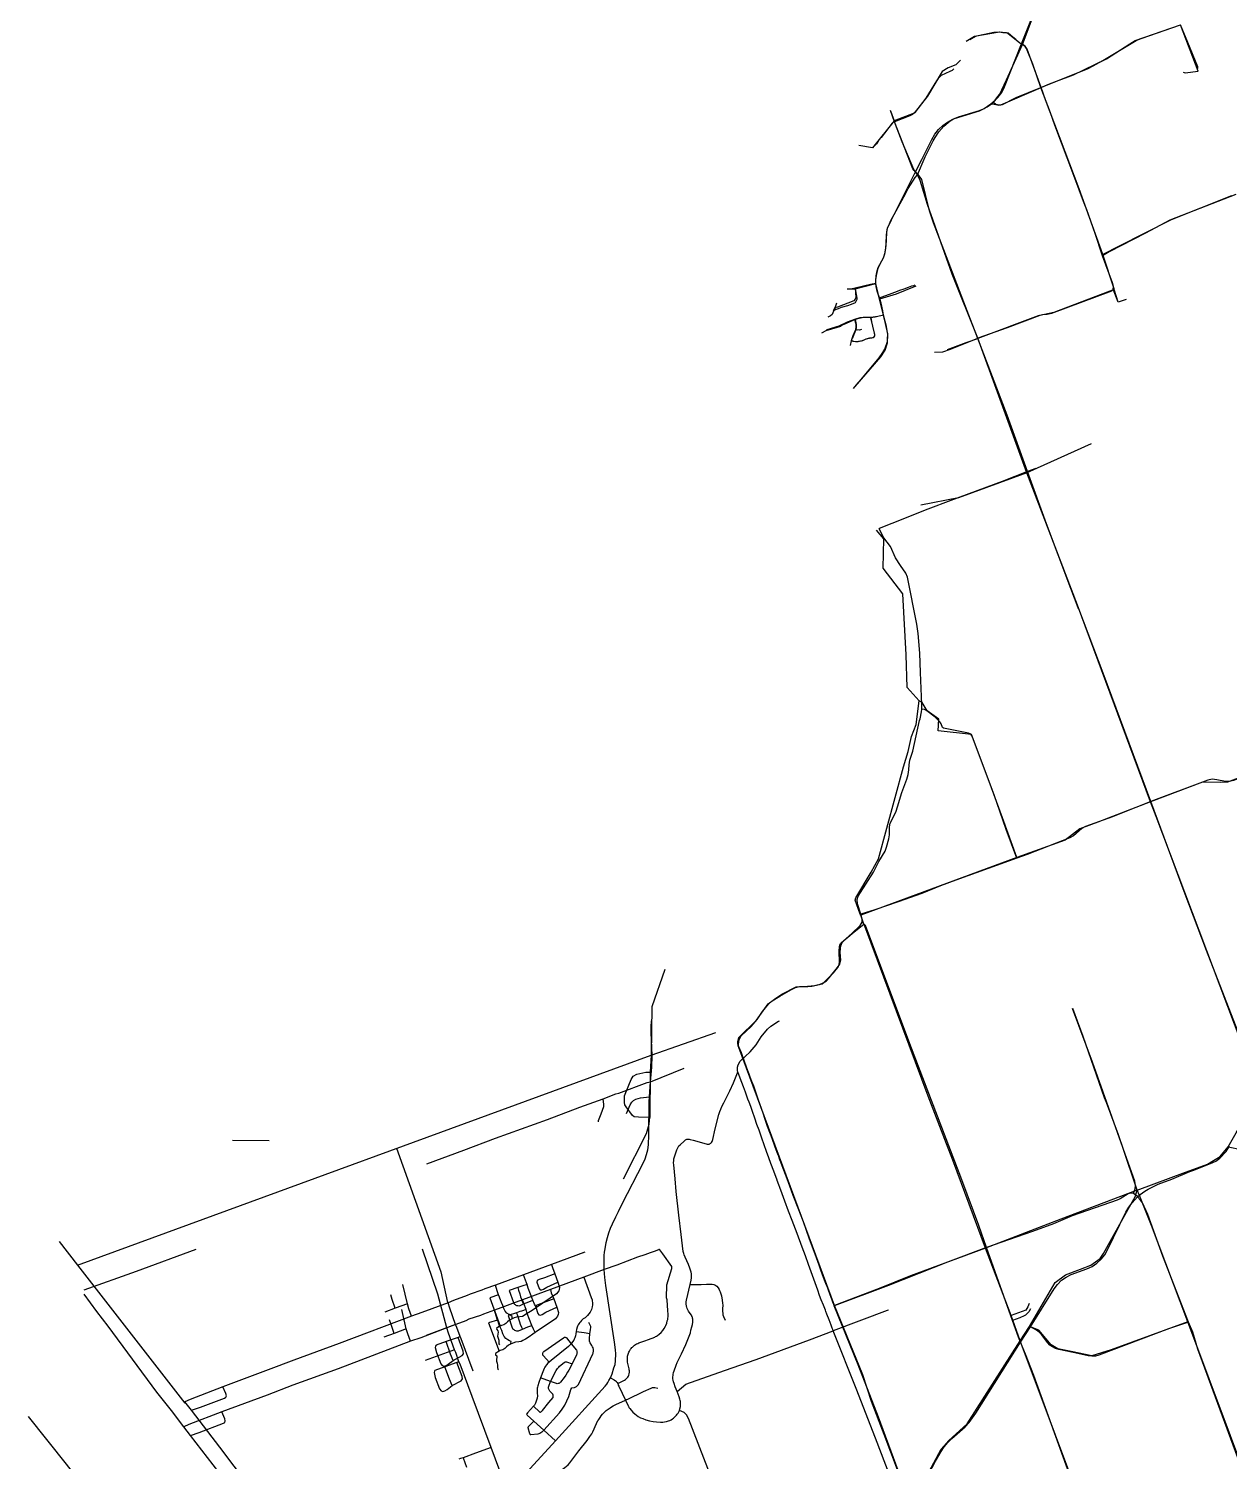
# Model space of a CAD drawing. Extents: x 705356 to 744726, y 4888607 to 4948520.
# Drawn here: x 710234 to 720745, y 4913692 to 4926237 of the extents above; entities that cross this region are included whole.
import ezdxf

# ---------------------------------------------------------------- set-up
doc = ezdxf.new("R2010")
doc.units = 0
for name, color, linetype in [('Archive County', 7, 'Continuous'), ('Arterials', 7, 'Continuous'), ('Collectors', 7, 'Continuous'), ('County', 7, 'Continuous'), ('County Data', 7, 'Continuous'), ('data to be retired', 7, 'Continuous'), ('Locals', 7, 'Continuous'), ('Private', 7, 'Continuous'), ('Private Road', 7, 'Continuous'), ('railway', 7, 'Continuous'), ('Township', 7, 'Continuous')]:
    doc.layers.add(name, color=color, linetype=linetype)

msp = doc.modelspace()

# ---------------------------------------------------------------- linework, layer by layer
at = {"layer": 'Archive County'}
for p, q in [((718934, 4926098), (719127, 4926614)), ((717778, 4925518), (717811, 4925431)), ((717650, 4924002), (717468, 4923957)), ((717468, 4923957), (717399, 4923956)), ((717696, 4923833), (717685, 4923871)), ((719535, 4922601), (718971, 4922347)), ((718886, 4918979), (717518, 4918476)), ((717544, 4918397), (717518, 4918476)), ((717289, 4915058), (716450, 4917315)), ((718834, 4914970), (718611, 4915560)), ((718914, 4914747), (718834, 4914970)), ((718914, 4914747), (718996, 4914873)), ((721045, 4913145), (720383, 4914915))]:
    msp.add_line(p, q, dxfattribs=at)
for points in [[(719098, 4925722), (719157, 4925747), (719232, 4925778), (719381, 4925834), (719671, 4925974), (719874, 4926104), (719920, 4926133), (720317, 4926271)], [(720340, 4925855), (720358, 4925849), (720471, 4925864), (720317, 4926271)], [(718934, 4926098), (718912, 4926110), (718875, 4926141), (718850, 4926161), (718809, 4926197), (718732, 4926205), (718515, 4926167), (718442, 4926124)], [(718657, 4925579), (718695, 4925610), (718709, 4925630), (718732, 4925659), (718753, 4925700), (718795, 4925789), (718934, 4926098)], [(719098, 4925722), (718975, 4926058), (718957, 4926083), (718934, 4926098)], [(718391, 4925960), (718350, 4925921), (718284, 4925893), (718230, 4925863), (718103, 4925647), (717985, 4925498), (717811, 4925431)], [(718657, 4925579), (718744, 4925570), (719098, 4925722)], [(719637, 4924258), (719429, 4924835), (719137, 4925613), (719098, 4925722)], [(718015, 4924958), (718082, 4925114), (718151, 4925254), (718169, 4925285), (718201, 4925333), (718245, 4925383), (718301, 4925431), (718329, 4925448), (718378, 4925463), (718557, 4925518), (718600, 4925539), (718657, 4925579)], [(717811, 4925431), (717621, 4925194), (717502, 4925213)], [(718015, 4924958), (717982, 4925004), (717881, 4925247), (717822, 4925397), (717811, 4925431)], [(717650, 4924002), (717651, 4924030), (717652, 4924074), (717661, 4924117), (717672, 4924147), (717717, 4924230), (717730, 4924265), (717741, 4924334), (717746, 4924448), (717749, 4924476), (717753, 4924489), (717770, 4924529), (717779, 4924550), (717894, 4924764), (717933, 4924837), (717994, 4924935), (718015, 4924958)], [(718543, 4923526), (718319, 4924086), (718103, 4924698), (718039, 4924907), (718015, 4924958)], [(720763, 4924772), (720237, 4924564), (719776, 4924330), (719637, 4924258)], [(719736, 4923953), (719736, 4923953), (719738, 4923958), (719637, 4924258)], [(717685, 4923871), (717662, 4923937), (717654, 4923979), (717650, 4924002)], [(717469, 4923958), (717485, 4923878), (717485, 4923864), (717470, 4923836), (717434, 4923823), (717402, 4923811), (717347, 4923795), (717322, 4923783), (717281, 4923768), (717299, 4923810), (717310, 4923835)], [(717685, 4923871), (717831, 4923916), (718004, 4923984)], [(719736, 4923953), (719210, 4923752), (719085, 4923726), (718800, 4923617), (718543, 4923527)], [(719843, 4923864), (719773, 4923841), (719736, 4923953)], [(717717, 4923729), (717714, 4923748), (717711, 4923766), (717696, 4923833)], [(717469, 4923689), (717371, 4923647), (717355, 4923640), (717340, 4923629), (717311, 4923619), (717262, 4923606), (717213, 4923592), (717175, 4923571)], [(717605, 4923704), (717638, 4923559), (717639, 4923550), (717639, 4923546), (717634, 4923539), (717626, 4923531), (717615, 4923528), (717594, 4923526), (717563, 4923517), (717534, 4923503), (717499, 4923497), (717484, 4923495), (717471, 4923495), (717459, 4923498), (717450, 4923500), (717435, 4923502)], [(717454, 4923085), (717496, 4923136), (717503, 4923145), (717680, 4923354), (717713, 4923400), (717729, 4923431), (717752, 4923497), (717753, 4923515), (717755, 4923564), (717736, 4923656), (717717, 4923729)], [(717605, 4923704), (717559, 4923707), (717530, 4923706), (717512, 4923702), (717469, 4923689)], [(717469, 4923689), (717478, 4923647), (717478, 4923631), (717477, 4923616), (717474, 4923599)], [(717717, 4923729), (717645, 4923710), (717605, 4923704)], [(717474, 4923599), (717459, 4923558), (717454, 4923547), (717449, 4923536), (717443, 4923526), (717438, 4923512), (717437, 4923507), (717435, 4923502)], [(717524, 4923603), (717506, 4923596), (717474, 4923599)], [(718165, 4923405), (718238, 4923406), (718304, 4923432), (718543, 4923527)], [(718971, 4922347), (718740, 4922991), (718543, 4923527)], [(718971, 4922347), (718374, 4922128), (718045, 4922064)], [(720056, 4919466), (719417, 4921190), (718971, 4922347)], [(718029, 4920350), (717924, 4920468), (717917, 4920754), (717887, 4921289), (717714, 4921514), (717720, 4921770), (717655, 4921847)], [(717518, 4918476), (717513, 4918484), (717470, 4918606), (717474, 4918625), (717610, 4918852), (717675, 4918968), (717893, 4919774), (717934, 4919909), (717963, 4920039), (718002, 4920143), (718029, 4920350)], [(718488, 4920056), (718195, 4920088), (718201, 4920190), (718099, 4920263), (718057, 4920338), (718029, 4920350)], [(718886, 4918979), (718772, 4919295), (718651, 4919622), (718488, 4920056)], [(721278, 4919844), (720728, 4919640), (720667, 4919635), (720510, 4919638), (720056, 4919466)], [(720056, 4919466), (719593, 4919288), (719437, 4919230), (719308, 4919131), (718886, 4918979)], [(721053, 4916847), (720983, 4917008), (720104, 4919339), (720056, 4919466)], [(716450, 4917315), (716444, 4917331), (716442, 4917354), (716443, 4917369), (716451, 4917402), (716605, 4917554), (716709, 4917698), (716762, 4917739), (716826, 4917784), (716953, 4917848), (717024, 4917851), (717112, 4917860), (717112, 4917860), (717112, 4917860), (717138, 4917865), (717167, 4917870), (717181, 4917873), (717197, 4917887), (717280, 4917971), (717318, 4918017), (717321, 4918020), (717329, 4918044), (717331, 4918065), (717328, 4918156), (717331, 4918199), (717335, 4918211), (717342, 4918227), (717351, 4918236), (717444, 4918313), (717544, 4918397)], [(718611, 4915560), (718324, 4916329), (718270, 4916472), (718108, 4916891), (717554, 4918379), (717544, 4918397)], [(715803, 4918000), (715690, 4917672), (715684, 4917250)], [(719937, 4916068), (719812, 4916440), (719546, 4917186), (719372, 4917656)], [(715684, 4917250), (716251, 4917448)], [(710661, 4915409), (715684, 4917249)], [(715684, 4917250), (715676, 4917100)], [(715672, 4916704), (715573, 4916705), (715535, 4916708), (715521, 4916721), (715466, 4916796), (715454, 4916814), (715451, 4916835), (715449, 4916874), (715451, 4916893), (715461, 4916923), (715509, 4917037), (715526, 4917064), (715557, 4917082), (715637, 4917101), (715676, 4917100)], [(715676, 4917100), (715672, 4916704)], [(720734, 4916446), (720806, 4916570), (720903, 4916739), (720972, 4916798), (721053, 4916847)], [(715441, 4916166), (715643, 4916562), (715666, 4916645), (715672, 4916704)], [(720734, 4916446), (720848, 4916423), (721167, 4916543)], [(713455, 4916433), (713841, 4915351), (713902, 4915082)], [(719937, 4916068), (720362, 4916223), (720554, 4916295), (720606, 4916325), (720664, 4916361), (720734, 4916446)], [(719937, 4916068), (719271, 4915814), (718611, 4915560)], [(718996, 4914873), (719219, 4915259), (719312, 4915325), (719441, 4915376), (719533, 4915409), (719615, 4915468), (719642, 4915512), (719858, 4915901), (719920, 4916007), (719937, 4916068)], [(720383, 4914915), (720065, 4915757), (719958, 4916019), (719937, 4916068)], [(710500, 4915617), (710661, 4915409)], [(715104, 4915525), (714811, 4915416)], [(718611, 4915560), (717954, 4915316), (717679, 4915207), (717289, 4915058)], [(710661, 4915409), (711600, 4914201)], [(714811, 4915416), (714567, 4915325)], [(714841, 4915334), (714749, 4915299), (714702, 4915284), (714687, 4915276), (714683, 4915262), (714702, 4915206), (714711, 4915194), (714725, 4915193), (714740, 4915199), (714771, 4915218), (714867, 4915261)], [(714811, 4915416), (714819, 4915389), (714841, 4915334)], [(714841, 4915334), (714867, 4915261)], [(713549, 4915072), (713510, 4915241)], [(714321, 4915236), (714227, 4915202), (714200, 4915190), (714098, 4915156), (714072, 4915143), (713952, 4915100), (713906, 4915081)], [(714567, 4915325), (714321, 4915236)], [(714348, 4915149), (714336, 4915186), (714321, 4915236)], [(714516, 4915213), (714441, 4915188), (714477, 4915082), (714481, 4915075), (714487, 4915069), (714493, 4915065), (714498, 4915061), (714506, 4915058), (714516, 4915056), (714532, 4915055), (714567, 4915070)], [(714598, 4915241), (714559, 4915228), (714543, 4915223), (714516, 4915213)], [(714516, 4915213), (714522, 4915190), (714533, 4915159), (714540, 4915133), (714548, 4915113), (714558, 4915087), (714567, 4915070)], [(714598, 4915241), (714593, 4915256), (714567, 4915325)], [(714649, 4915102), (714608, 4915208), (714598, 4915241)], [(714867, 4915261), (714881, 4915214), (714879, 4915197), (714874, 4915184), (714855, 4915159), (714679, 4915040)], [(713443, 4915033), (713416, 4915109), (713404, 4915150)], [(713906, 4915081), (713676, 4914994), (713586, 4914963)], [(713972, 4914889), (713920, 4915034), (713906, 4915081)], [(714348, 4915149), (714270, 4915125), (714362, 4914876)], [(714462, 4914938), (714466, 4914943), (714467, 4914961), (714454, 4914968), (714439, 4914977), (714420, 4914989), (714406, 4915006), (714395, 4915030), (714385, 4915058), (714374, 4915082), (714364, 4915107), (714350, 4915145), (714348, 4915149)], [(714567, 4915070), (714613, 4915090), (714649, 4915102)], [(714679, 4915040), (714663, 4915069), (714649, 4915102)], [(713586, 4914963), (712953, 4914723), (712556, 4914579), (712332, 4914493), (711934, 4914345)], [(713443, 4915033), (713353, 4914999)], [(713549, 4915072), (713443, 4915033)], [(713586, 4914963), (713562, 4915029), (713549, 4915072)], [(714679, 4915040), (714658, 4915025), (714626, 4915003), (714593, 4914983), (714571, 4914969), (714556, 4914961), (714534, 4914958), (714506, 4914955), (714483, 4914948), (714462, 4914938)], [(717967, 4913326), (717906, 4913441), (717724, 4913928), (717612, 4914216), (717537, 4914451), (717289, 4915058)], [(718992, 4915074), (718980, 4915044), (718964, 4915017), (718834, 4914970)], [(713972, 4914889), (713715, 4914795)], [(714011, 4914784), (713983, 4914865), (713972, 4914889)], [(714362, 4914876), (714348, 4914869), (714330, 4914856), (714332, 4914846), (714342, 4914836), (714343, 4914822), (714340, 4914806), (714339, 4914789), (714345, 4914772), (714349, 4914754), (714349, 4914737), (714349, 4914733), (714350, 4914720), (714356, 4914713)], [(714462, 4914938), (714444, 4914928), (714426, 4914914), (714412, 4914899), (714394, 4914888), (714372, 4914882), (714362, 4914876)], [(720383, 4914915), (719710, 4914669), (719541, 4914615), (719374, 4914652), (719243, 4914677), (719184, 4914712), (719076, 4914840), (718996, 4914873)], [(713888, 4914741), (713800, 4914708), (713796, 4914702), (713794, 4914689), (713804, 4914645), (713841, 4914547), (713854, 4914530), (713870, 4914525), (713888, 4914530), (713907, 4914542), (713951, 4914576)], [(713993, 4914778), (713888, 4914741)], [(713951, 4914576), (713928, 4914631), (713888, 4914741)], [(713951, 4914576), (714029, 4914618), (714041, 4914634), (714039, 4914656), (713993, 4914778)], [(714011, 4914784), (713993, 4914778)], [(714126, 4914481), (714021, 4914764), (714011, 4914784)], [(717967, 4913326), (718223, 4913798), (718289, 4913876), (718450, 4914020), (718914, 4914747)], [(719692, 4912636), (719532, 4913096), (718914, 4914747)], [(711934, 4914345), (711647, 4914235), (711601, 4914214)], [(711660, 4914139), (711738, 4914166), (711949, 4914246), (711961, 4914253), (711965, 4914267), (711960, 4914285), (711934, 4914345)], [(711660, 4914139), (711601, 4914214)], [(711386, 4912615), (711380, 4912623), (711381, 4912628), (711364, 4912651), (711359, 4912651), (711291, 4912742), (710565, 4913668), (710234, 4914084)], [(712294, 4913305), (711908, 4913817), (711660, 4914139)]]:
    msp.add_lwpolyline(points, dxfattribs=at)
at = {"layer": 'Arterials'}
for p, q in [((715271, 4915372), (715094, 4915305)), ((714283, 4913812), (714116, 4914261))]:
    msp.add_line(p, q, dxfattribs=at)
for points in [[(715271, 4915372), (715271, 4915432), (715271, 4915460), (715273, 4915496), (715276, 4915524), (715280, 4915554), (715290, 4915607), (715301, 4915651), (715313, 4915693), (715327, 4915733), (715344, 4915772), (715373, 4915833), (715397, 4915880), (715431, 4915946)], [(715327, 4914422), (715341, 4914458), (715358, 4914510), (715368, 4914541), (715372, 4914573), (715375, 4914633), (715372, 4914668), (715362, 4914735), (715288, 4915233), (715279, 4915301), (715271, 4915372)], [(715911, 4914304), (715988, 4914367), (716326, 4914489), (716604, 4914585), (717071, 4914755), (717277, 4914834)], [(714845, 4913871), (715280, 4914349), (715294, 4914367), (715305, 4914383), (715314, 4914399), (715327, 4914422)], [(715327, 4914422), (715359, 4914406), (715371, 4914398), (715376, 4914394), (715380, 4914389), (715385, 4914383), (715391, 4914375)], [(715391, 4914375), (715396, 4914359), (715400, 4914351), (715458, 4914227)], [(715205, 4914024), (715205, 4914025), (715216, 4914046), (715224, 4914060), (715236, 4914077), (715246, 4914091), (715258, 4914105), (715271, 4914119), (715290, 4914136), (715307, 4914149), (715324, 4914162), (715336, 4914169), (715350, 4914177), (715375, 4914189), (715458, 4914227)], [(715458, 4914227), (715464, 4914212), (715484, 4914174), (715489, 4914164), (715496, 4914156), (715508, 4914139), (715523, 4914123), (715540, 4914107), (715555, 4914096), (715570, 4914086), (715591, 4914074), (715610, 4914066), (715638, 4914056), (715669, 4914047), (715701, 4914041), (715729, 4914037), (715765, 4914035), (715785, 4914036), (715801, 4914038), (715819, 4914041), (715836, 4914046), (715848, 4914051), (715860, 4914057), (715870, 4914064), (715880, 4914071), (715889, 4914079), (715898, 4914088), (715905, 4914096), (715912, 4914104), (715919, 4914115), (715931, 4914137)], [(715931, 4914137), (715935, 4914153), (715939, 4914173), (715941, 4914185), (715941, 4914194), (715939, 4914216), (715938, 4914225), (715935, 4914237), (715929, 4914257), (715911, 4914304)], [(716352, 4913180), (716279, 4913373), (716011, 4914067), (715992, 4914100), (715971, 4914119), (715931, 4914137)], [(714431, 4913416), (714490, 4913487), (714625, 4913630), (714845, 4913871)], [(714396, 4913507), (714283, 4913812)]]:
    msp.add_lwpolyline(points, dxfattribs=at)
at = {"layer": 'Collectors'}
for points in [[(715094, 4915305), (715159, 4915127), (715166, 4915105), (715168, 4915095), (715169, 4915083), (715169, 4915063), (715167, 4915045), (715165, 4915033), (715161, 4915023), (715149, 4914997), (715139, 4914984), (715125, 4914968), (715118, 4914961), (715105, 4914950), (715089, 4914939), (715079, 4914930), (715073, 4914924), (715065, 4914915), (715058, 4914907), (715050, 4914895), (715044, 4914886), (715039, 4914876), (715035, 4914866), (715031, 4914847), (715028, 4914830)], [(715028, 4914830), (715024, 4914810), (715020, 4914790), (715015, 4914774), (715010, 4914762), (715006, 4914754), (714996, 4914738), (714984, 4914722)], [(714984, 4914722), (714972, 4914709), (714961, 4914699), (714809, 4914575), (714792, 4914562)], [(714792, 4914562), (714780, 4914551), (714766, 4914536), (714759, 4914526), (714753, 4914517), (714746, 4914504), (714740, 4914491), (714716, 4914423)], [(714716, 4914423), (714701, 4914383), (714691, 4914354), (714688, 4914342), (714686, 4914334), (714686, 4914325), (714686, 4914309), (714687, 4914289), (714688, 4914265), (714685, 4914246), (714684, 4914237), (714681, 4914228), (714670, 4914203), (714661, 4914185), (714653, 4914174)], [(714653, 4914174), (714602, 4914118), (714594, 4914109), (714592, 4914106), (714592, 4914105)], [(714592, 4914105), (714593, 4914104), (714594, 4914101), (714599, 4914096), (714655, 4914045)], [(714655, 4914045), (714743, 4913964)], [(714743, 4913964), (714845, 4913871)], [(714038, 4913724), (714015, 4913716), (713999, 4913710)], [(714283, 4913812), (714147, 4913763), (714038, 4913724)]]:
    msp.add_lwpolyline(points, dxfattribs=at)
at = {"layer": 'County'}
for points in [[(715679, 4917015), (715690, 4917143), (715692, 4917246), (715683, 4917448), (715683, 4917494), (715686, 4917550)], [(716442, 4917102), (716439, 4917109), (716438, 4917121), (716440, 4917145), (716445, 4917165), (716462, 4917197), (716549, 4917279), (716602, 4917340), (716647, 4917410), (716702, 4917475), (716732, 4917503), (716799, 4917545), (716808, 4917550)], [(715668, 4916885), (715679, 4917015)], [(715431, 4915946), (715613, 4916302), (715630, 4916341), (715643, 4916380), (715653, 4916420), (715660, 4916463), (715663, 4916551), (715665, 4916844), (715668, 4916885)], [(713896, 4914861), (713817, 4915156), (713681, 4915550)], [(713962, 4914669), (713910, 4914814), (713896, 4914861)], [(714001, 4914564), (713973, 4914645), (713962, 4914669)], [(714116, 4914261), (714011, 4914544), (714001, 4914564)]]:
    msp.add_lwpolyline(points, dxfattribs=at)
at = {"layer": 'County Data'}
for points in [[(718925, 4926103), (719097, 4926538), (719141, 4926644), (719166, 4926696), (719197, 4926745), (719335, 4926911)], [(719096, 4925721), (719508, 4925889), (719552, 4925910), (719637, 4925957), (719928, 4926132), (719972, 4926152), (720317, 4926269)], [(720470, 4925889), (720468, 4925902), (720382, 4926117), (720317, 4926269)], [(718925, 4926103), (718910, 4926111), (718807, 4926196), (718795, 4926200), (718763, 4926200), (718729, 4926205), (718683, 4926202), (718545, 4926175), (718522, 4926168), (718474, 4926140)], [(718681, 4925593), (718719, 4925635), (718752, 4925678), (718778, 4925727), (718925, 4926103)], [(719096, 4925721), (719024, 4925926), (718970, 4926064), (718958, 4926080), (718925, 4926103)], [(718333, 4925884), (718318, 4925872), (718299, 4925861), (718222, 4925826), (718196, 4925801), (718181, 4925780), (718088, 4925627), (717992, 4925503), (717971, 4925485), (717947, 4925473), (717815, 4925422)], [(718681, 4925593), (718705, 4925574), (718727, 4925568), (718759, 4925574), (718880, 4925634), (719096, 4925721)], [(719636, 4924249), (719571, 4924442), (719497, 4924650), (719467, 4924724), (719384, 4924952), (719217, 4925392), (719180, 4925501), (719096, 4925721)], [(717815, 4925422), (717778, 4925519)], [(717998, 4924983), (718053, 4925092), (718141, 4925267), (718168, 4925313), (718200, 4925353), (718237, 4925388), (718277, 4925419), (718324, 4925444), (718375, 4925464), (718558, 4925519), (718594, 4925534), (718625, 4925551), (718669, 4925581), (718681, 4925593)], [(717815, 4925422), (717792, 4925410), (717698, 4925284), (717675, 4925257), (717657, 4925229), (717641, 4925213)], [(717998, 4924983), (717987, 4924994), (717975, 4925011), (717815, 4925422)], [(717651, 4924005), (717651, 4924037), (717656, 4924077), (717671, 4924139), (717721, 4924239), (717732, 4924276), (717738, 4924312), (717741, 4924363), (717743, 4924423), (717747, 4924460), (717756, 4924496), (717787, 4924563), (717998, 4924983)], [(718544, 4923524), (718434, 4923805), (718154, 4924536), (718121, 4924641), (718052, 4924916), (718020, 4924961), (717998, 4924983)], [(720803, 4924786), (720224, 4924559), (720012, 4924445), (719692, 4924282), (719636, 4924249)], [(719729, 4923956), (719731, 4923979), (719722, 4924010), (719636, 4924249)], [(717651, 4924005), (717604, 4923996), (717469, 4923964)], [(717680, 4923881), (717651, 4924005)], [(717680, 4923881), (717698, 4923886), (717770, 4923911), (717818, 4923929), (717840, 4923937), (717861, 4923946), (717897, 4923958), (717935, 4923973), (717966, 4923984), (717983, 4923989), (717995, 4923995)], [(717469, 4923964), (717474, 4923884), (717469, 4923867), (717457, 4923854), (717316, 4923799), (717297, 4923796), (717289, 4923784), (717267, 4923733), (717254, 4923721), (717229, 4923710)], [(717469, 4923964), (717442, 4923958), (717410, 4923956)], [(717683, 4923869), (717680, 4923881)], [(717692, 4923832), (717683, 4923869)], [(719729, 4923956), (719729, 4923954), (719712, 4923938), (719189, 4923743), (719149, 4923734), (719109, 4923730), (719071, 4923721), (718544, 4923524)], [(719843, 4923864), (719773, 4923841), (719729, 4923956)], [(717717, 4923727), (717692, 4923832)], [(717463, 4923690), (717399, 4923666), (717327, 4923633), (717221, 4923599), (717215, 4923594)], [(717606, 4923709), (717615, 4923655), (717637, 4923573), (717640, 4923550), (717629, 4923533), (717610, 4923526), (717566, 4923517), (717522, 4923501), (717496, 4923495), (717471, 4923494), (717451, 4923497), (717435, 4923503)], [(717606, 4923709), (717538, 4923709), (717509, 4923706), (717463, 4923690)], [(717463, 4923690), (717475, 4923651), (717476, 4923628), (717473, 4923599)], [(717470, 4923103), (717694, 4923363), (717733, 4923421), (717752, 4923485), (717756, 4923558), (717743, 4923629), (717717, 4923727)], [(717717, 4923727), (717667, 4923716), (717606, 4923709)], [(717435, 4923503), (717426, 4923463)], [(717473, 4923599), (717448, 4923546), (717435, 4923503)], [(717490, 4923597), (717473, 4923599)], [(718279, 4923428), (718440, 4923488), (718544, 4923524)], [(718979, 4922358), (718800, 4922853), (718544, 4923524)], [(718979, 4922358), (718757, 4922272), (718306, 4922104), (718105, 4922029), (717791, 4921905)], [(719052, 4922387), (718979, 4922358), (718979, 4922358)], [(720058, 4919469), (719640, 4920593), (719427, 4921156), (719423, 4921165), (719356, 4921336), (719144, 4921901), (718979, 4922358)], [(717791, 4921905), (717680, 4921861)], [(718052, 4920278), (718054, 4920318), (718040, 4920598), (718036, 4920768), (718021, 4920940), (718008, 4921022), (717929, 4921434), (717912, 4921469), (717866, 4921536), (717823, 4921604), (717779, 4921704), (717721, 4921779), (717706, 4921805), (717680, 4921861)], [(717519, 4918484), (717489, 4918574), (717486, 4918613), (717497, 4918641), (717631, 4918852), (717676, 4918944), (717731, 4919036), (717744, 4919070), (717765, 4919142), (717771, 4919178), (717769, 4919247), (717775, 4919280), (717810, 4919347), (717827, 4919385), (717841, 4919424), (717878, 4919548), (717921, 4919665), (717933, 4919705), (717939, 4919747), (717941, 4919790), (717948, 4919832), (717975, 4919910), (718034, 4920178), (718038, 4920195), (718050, 4920254), (718052, 4920278)], [(718485, 4920055), (718483, 4920058), (718462, 4920067), (718244, 4920111), (718235, 4920118), (718223, 4920149), (718211, 4920168), (718169, 4920208), (718096, 4920265), (718076, 4920275), (718052, 4920278)], [(718886, 4918975), (718791, 4919226), (718685, 4919529), (718494, 4920043), (718485, 4920055)], [(721282, 4919843), (721172, 4919797), (720781, 4919653), (720746, 4919645), (720710, 4919645), (720635, 4919660), (720595, 4919664), (720557, 4919657), (720058, 4919469)], [(720058, 4919469), (719721, 4919336), (719486, 4919250), (719455, 4919233), (719380, 4919168), (719349, 4919151), (718976, 4919007), (718886, 4918975)], [(721054, 4916844), (720948, 4917117), (720861, 4917355), (720546, 4918164), (720350, 4918682), (720058, 4919469)], [(718886, 4918975), (718350, 4918782), (718215, 4918731), (718053, 4918665), (717847, 4918590), (717643, 4918521), (717519, 4918484)], [(717530, 4918412), (717531, 4918440), (717519, 4918484)], [(716452, 4917322), (716449, 4917329), (716448, 4917341), (716450, 4917365), (716455, 4917385), (716472, 4917417), (716559, 4917499), (716612, 4917560), (716657, 4917630), (716712, 4917695), (716742, 4917723), (716809, 4917765), (716913, 4917824), (716948, 4917841), (716983, 4917849), (717055, 4917850), (717090, 4917854), (717157, 4917868), (717189, 4917881), (717217, 4917901), (717242, 4917926), (717316, 4918015), (717335, 4918046), (717343, 4918080), (717339, 4918151), (717340, 4918182), (717345, 4918206), (717359, 4918240), (717367, 4918251), (717439, 4918313), (717514, 4918385), (717530, 4918412)], [(718618, 4915564), (718551, 4915756), (718402, 4916157), (717963, 4917309), (717559, 4918383), (717530, 4918412)], [(715803, 4918000), (715690, 4917672), (715684, 4917250)], [(719907, 4916036), (719920, 4916077), (719924, 4916106), (719919, 4916146), (719818, 4916424), (719774, 4916552), (719670, 4916834), (719653, 4916874), (719466, 4917413), (719374, 4917658)], [(715684, 4917250), (716251, 4917448)], [(710661, 4915409), (715684, 4917249)], [(715684, 4917250), (715676, 4917100)], [(717287, 4915054), (717283, 4915066), (717278, 4915078), (717269, 4915104), (717252, 4915151), (717232, 4915201), (717224, 4915223), (717219, 4915235), (717201, 4915280), (717183, 4915326), (717168, 4915365), (717154, 4915411), (717119, 4915507), (717070, 4915637), (717044, 4915712), (717016, 4915788), (716971, 4915908), (716927, 4916021), (716897, 4916102), (716865, 4916189), (716840, 4916255), (716819, 4916311), (716811, 4916333), (716797, 4916371), (716796, 4916373), (716767, 4916453), (716742, 4916520), (716723, 4916571), (716703, 4916625), (716682, 4916685), (716663, 4916742), (716639, 4916813), (716620, 4916863), (716602, 4916917), (716581, 4916976), (716566, 4917018), (716551, 4917056), (716541, 4917082), (716530, 4917111), (716518, 4917144), (716501, 4917192), (716473, 4917268), (716452, 4917322)], [(715672, 4916704), (715573, 4916705), (715535, 4916708), (715521, 4916721), (715466, 4916796), (715454, 4916814), (715451, 4916835), (715449, 4916874), (715451, 4916893), (715461, 4916923), (715509, 4917037), (715526, 4917064), (715557, 4917082), (715637, 4917101), (715676, 4917100)], [(715676, 4917100), (715672, 4916704)], [(715441, 4916166), (715643, 4916562), (715666, 4916645), (715672, 4916704)], [(713455, 4916433), (713841, 4915351), (713902, 4915082)], [(719942, 4916009), (719964, 4916029), (720005, 4916059), (720033, 4916076), (720121, 4916118), (720243, 4916164), (720400, 4916230), (720434, 4916241), (720581, 4916299), (720626, 4916320), (720663, 4916348), (720716, 4916406), (720745, 4916452)], [(719907, 4916036), (719881, 4916041), (719860, 4916035), (719789, 4915991), (719763, 4915979), (719370, 4915843), (719207, 4915772), (719022, 4915705), (718618, 4915564)], [(719003, 4914869), (719211, 4915202), (719242, 4915242), (719277, 4915278), (719316, 4915306), (719359, 4915328), (719497, 4915377), (719543, 4915398), (719585, 4915427), (719622, 4915461), (719654, 4915500), (719678, 4915544), (719838, 4915873), (719864, 4915917), (719893, 4915957), (719942, 4916009)], [(719942, 4916009), (719938, 4916014), (719907, 4916036)], [(720387, 4914911), (720163, 4915490), (720032, 4915855), (719985, 4915957), (719968, 4915980), (719942, 4916009)], [(710500, 4915617), (710661, 4915409)], [(715104, 4915525), (714811, 4915416)], [(718618, 4915564), (718278, 4915437), (717760, 4915233), (717287, 4915054)], [(718847, 4914924), (718618, 4915564)], [(710661, 4915409), (711600, 4914201)], [(714811, 4915416), (714567, 4915325)], [(714841, 4915334), (714749, 4915299), (714702, 4915284), (714687, 4915276), (714683, 4915262), (714702, 4915206), (714711, 4915194), (714725, 4915193), (714740, 4915199), (714771, 4915218), (714867, 4915261)], [(714811, 4915416), (714819, 4915389), (714841, 4915334)], [(714841, 4915334), (714867, 4915261)], [(713549, 4915072), (713510, 4915241)], [(714321, 4915236), (714227, 4915202), (714200, 4915190), (714098, 4915156), (714072, 4915143), (713952, 4915100), (713906, 4915081)], [(714567, 4915325), (714321, 4915236)], [(714348, 4915149), (714336, 4915186), (714321, 4915236)], [(714516, 4915213), (714441, 4915188), (714477, 4915082), (714481, 4915075), (714487, 4915069), (714493, 4915065), (714498, 4915061), (714506, 4915058), (714516, 4915056), (714532, 4915055), (714567, 4915070)], [(714598, 4915241), (714559, 4915228), (714543, 4915223), (714516, 4915213)], [(714516, 4915213), (714522, 4915190), (714533, 4915159), (714540, 4915133), (714548, 4915113), (714558, 4915087), (714567, 4915070)], [(714598, 4915241), (714593, 4915256), (714567, 4915325)], [(714649, 4915102), (714608, 4915208), (714598, 4915241)], [(714867, 4915261), (714881, 4915214), (714879, 4915197), (714874, 4915184), (714855, 4915159), (714679, 4915040)], [(713443, 4915033), (713416, 4915109), (713404, 4915150)], [(713906, 4915081), (713676, 4914994), (713586, 4914963)], [(713972, 4914889), (713920, 4915034), (713906, 4915081)], [(714348, 4915149), (714270, 4915125), (714362, 4914876)], [(714462, 4914938), (714466, 4914943), (714467, 4914961), (714454, 4914968), (714439, 4914977), (714420, 4914989), (714406, 4915006), (714395, 4915030), (714385, 4915058), (714374, 4915082), (714364, 4915107), (714350, 4915145), (714348, 4915149)], [(714567, 4915070), (714613, 4915090), (714649, 4915102)], [(714679, 4915040), (714663, 4915069), (714649, 4915102)], [(713586, 4914963), (712953, 4914723), (712556, 4914579), (712332, 4914493), (711934, 4914345)], [(713443, 4915033), (713353, 4914999)], [(713549, 4915072), (713443, 4915033)], [(713586, 4914963), (713562, 4915029), (713549, 4915072)], [(714679, 4915040), (714658, 4915025), (714626, 4915003), (714593, 4914983), (714571, 4914969), (714556, 4914961), (714534, 4914958), (714506, 4914955), (714483, 4914948), (714462, 4914938)], [(717958, 4913311), (717673, 4914078), (717495, 4914536), (717287, 4915054)], [(719005, 4915027), (718989, 4915001), (718975, 4914986), (718962, 4914973), (718950, 4914966), (718910, 4914950), (718847, 4914924)], [(713972, 4914889), (713715, 4914795)], [(714011, 4914784), (713983, 4914865), (713972, 4914889)], [(714362, 4914876), (714348, 4914869), (714330, 4914856), (714332, 4914846), (714342, 4914836), (714343, 4914822), (714340, 4914806), (714339, 4914789), (714345, 4914772), (714349, 4914754), (714349, 4914737), (714349, 4914733), (714350, 4914720), (714356, 4914713)], [(714462, 4914938), (714444, 4914928), (714426, 4914914), (714412, 4914899), (714394, 4914888), (714372, 4914882), (714362, 4914876)], [(718918, 4914735), (718899, 4914779), (718847, 4914924)], [(718918, 4914735), (719003, 4914869)], [(720387, 4914911), (720211, 4914851), (719603, 4914621), (719574, 4914614), (719542, 4914613), (719510, 4914616), (719379, 4914646), (719253, 4914671), (719222, 4914681), (719197, 4914694), (719174, 4914710), (719155, 4914731), (719101, 4914804), (719080, 4914824), (719058, 4914840), (719003, 4914869)], [(721032, 4913147), (720902, 4913506), (720820, 4913723), (720470, 4914674), (720425, 4914824), (720387, 4914911)], [(713888, 4914741), (713800, 4914708), (713796, 4914702), (713794, 4914689), (713804, 4914645), (713841, 4914547), (713854, 4914530), (713870, 4914525), (713888, 4914530), (713907, 4914542), (713951, 4914576)], [(713993, 4914778), (713888, 4914741)], [(713951, 4914576), (713928, 4914631), (713888, 4914741)], [(713951, 4914576), (714029, 4914618), (714041, 4914634), (714039, 4914656), (713993, 4914778)], [(714011, 4914784), (713993, 4914778)], [(714126, 4914481), (714021, 4914764), (714011, 4914784)], [(717958, 4913311), (718002, 4913381), (718052, 4913467), (718172, 4913694), (718221, 4913779), (718249, 4913820), (718281, 4913857), (718316, 4913892), (718431, 4913994), (718466, 4914032), (718498, 4914072), (718527, 4914114), (718918, 4914735)], [(719682, 4912667), (719316, 4913658), (719033, 4914444), (718961, 4914632), (718918, 4914735)], [(711934, 4914345), (711647, 4914235), (711601, 4914214)], [(711660, 4914139), (711738, 4914166), (711949, 4914246), (711961, 4914253), (711965, 4914267), (711960, 4914285), (711934, 4914345)], [(711660, 4914139), (711601, 4914214)], [(711386, 4912615), (711380, 4912623), (711381, 4912628), (711364, 4912651), (711359, 4912651), (711291, 4912742), (710565, 4913668), (710234, 4914084)], [(712294, 4913305), (711908, 4913817), (711660, 4914139)]]:
    msp.add_lwpolyline(points, dxfattribs=at)
at = {"layer": 'data to be retired'}
msp.add_line((715104, 4915525), (715054, 4915506), dxfattribs=at)
at = {"layer": 'Locals'}
for p, q in [((714802, 4914391), (714716, 4914423)), ((714038, 4913724), (714068, 4913640))]:
    msp.add_line(p, q, dxfattribs=at)
for points in [[(716024, 4915240), (716033, 4915278), (716037, 4915298), (716037, 4915307), (716037, 4915314), (716037, 4915321), (716036, 4915334), (716033, 4915349), (716021, 4915384), (716010, 4915416), (715996, 4915449), (715981, 4915479), (715973, 4915499), (715969, 4915511), (715964, 4915530), (715957, 4915578), (715947, 4915678), (715926, 4915849), (715902, 4916055), (715895, 4916165), (715881, 4916288), (715880, 4916306), (715881, 4916326), (715883, 4916341), (715896, 4916385), (715908, 4916419), (715916, 4916438), (715922, 4916448), (715927, 4916454), (715936, 4916463), (715971, 4916496), (715980, 4916504), (715984, 4916507), (715989, 4916509), (715995, 4916512), (716000, 4916513), (716006, 4916513), (716011, 4916513), (716017, 4916512), (716025, 4916510), (716050, 4916503), (716164, 4916471), (716174, 4916468), (716179, 4916468), (716182, 4916468), (716186, 4916468), (716189, 4916469), (716192, 4916470), (716196, 4916471), (716201, 4916474), (716205, 4916477), (716209, 4916480), (716212, 4916485), (716217, 4916494), (716222, 4916509), (716245, 4916603), (716277, 4916728), (716285, 4916755), (716293, 4916777), (716303, 4916799), (716320, 4916832), (716340, 4916871), (716359, 4916908), (716373, 4916936), (716404, 4917007), (716428, 4917066), (716440, 4917095), (716442, 4917102)], [(715911, 4914304), (715894, 4914345), (715884, 4914373), (715879, 4914388), (715876, 4914403), (715874, 4914416), (715874, 4914424), (715874, 4914432), (715875, 4914444), (715876, 4914454), (715879, 4914471), (715884, 4914486), (715903, 4914535), (715912, 4914559), (715925, 4914588), (715949, 4914634), (715987, 4914714), (716000, 4914743), (716017, 4914787), (716027, 4914818), (716032, 4914840), (716040, 4914870), (716044, 4914891), (716047, 4914911), (716048, 4914930), (716048, 4914937), (716046, 4914946), (716044, 4914954), (716041, 4914960), (716039, 4914966), (716036, 4914971), (716016, 4914998), (716010, 4915007), (716004, 4915019), (715999, 4915031), (715995, 4915043), (715993, 4915048), (715992, 4915057), (715991, 4915063), (715990, 4915071), (715990, 4915079), (715991, 4915089), (715993, 4915104), (716024, 4915240)], [(715028, 4914830), (715096, 4914821), (715148, 4914813)], [(715148, 4914813), (715153, 4914845), (715155, 4914867), (715155, 4914873), (715153, 4914880), (715138, 4914907)], [(714792, 4914562), (714740, 4914615), (714736, 4914621), (714735, 4914626), (714734, 4914631), (714735, 4914638), (714736, 4914643), (714738, 4914648), (714743, 4914653), (714915, 4914774), (714921, 4914778), (714924, 4914779), (714927, 4914780), (714932, 4914779), (714936, 4914778), (714939, 4914777), (714939, 4914777), (714943, 4914774), (714984, 4914722)], [(714743, 4913964), (714881, 4914117), (714905, 4914148), (714928, 4914185), (714962, 4914259), (714980, 4914322), (714988, 4914336), (715012, 4914340), (715031, 4914347), (715046, 4914365), (715173, 4914633), (715175, 4914640), (715177, 4914648), (715178, 4914654), (715178, 4914662), (715178, 4914668), (715178, 4914675), (715176, 4914680), (715175, 4914685), (715171, 4914694), (715164, 4914707), (715150, 4914730), (715147, 4914737), (715145, 4914744), (715144, 4914752), (715143, 4914760), (715143, 4914766), (715148, 4914813)], [(714984, 4914722), (715030, 4914665), (715032, 4914660), (715033, 4914657), (715034, 4914651), (715035, 4914646), (715034, 4914639), (715032, 4914632), (715030, 4914625), (714991, 4914546)], [(714802, 4914391), (714852, 4914487), (714863, 4914505), (714868, 4914511), (714874, 4914518), (714882, 4914526), (714922, 4914558), (714927, 4914562), (714931, 4914563), (714937, 4914564), (714942, 4914564), (714991, 4914546)], [(714991, 4914546), (714986, 4914535), (714964, 4914491), (714952, 4914472), (714937, 4914448), (714921, 4914426), (714889, 4914384), (714882, 4914378), (714875, 4914374), (714868, 4914373), (714861, 4914372), (714856, 4914373), (714802, 4914391)], [(714653, 4914174), (714707, 4914126), (714710, 4914124), (714713, 4914123), (714716, 4914124), (714719, 4914125), (714723, 4914128), (714731, 4914137), (714788, 4914207), (714825, 4914252), (714827, 4914257), (714827, 4914261), (714827, 4914267), (714826, 4914273), (714822, 4914280), (714797, 4914308), (714790, 4914317), (714787, 4914324), (714786, 4914330), (714786, 4914337), (714785, 4914343), (714787, 4914350), (714802, 4914391)], [(715458, 4914227), (715468, 4914233), (715478, 4914238), (715617, 4914303), (715683, 4914334), (715696, 4914339), (715708, 4914340), (715716, 4914340), (715741, 4914334)], [(714743, 4913964), (714725, 4913947), (714717, 4913941), (714708, 4913936), (714701, 4913933), (714691, 4913931), (714629, 4913925), (714626, 4913925), (714624, 4913927), (714623, 4913929), (714622, 4913933), (714607, 4913985), (714607, 4913988), (714608, 4913991), (714609, 4913993), (714611, 4913996), (714655, 4914045)], [(714872, 4913601), (714903, 4913620), (714929, 4913638), (714943, 4913649), (714957, 4913662), (714971, 4913678), (715050, 4913783), (715122, 4913875), (715148, 4913910), (715163, 4913933), (715173, 4913951), (715205, 4914024)]]:
    msp.add_lwpolyline(points, dxfattribs=at)
at = {"layer": 'Private'}
msp.add_lwpolyline([(715222, 4916664), (715223, 4916677), (715246, 4916734), (715268, 4916799), (715269, 4916817), (715262, 4916867)], dxfattribs=at)
at = {"layer": 'Private Road'}
for points in [[(715754, 4915547), (715752, 4915546), (715747, 4915545), (715709, 4915529), (715676, 4915517), (715628, 4915500), (715565, 4915480), (715382, 4915411), (715271, 4915372)], [(715391, 4914375), (715443, 4914399), (715450, 4914403), (715458, 4914408), (715466, 4914415), (715473, 4914422), (715479, 4914430), (715484, 4914439), (715488, 4914447), (715491, 4914457), (715492, 4914464), (715493, 4914470), (715493, 4914477), (715493, 4914484), (715492, 4914494), (715491, 4914501), (715476, 4914562), (715475, 4914571), (715475, 4914579), (715475, 4914588), (715476, 4914605), (715477, 4914613), (715479, 4914622), (715482, 4914630), (715489, 4914648), (715493, 4914656), (715497, 4914664), (715503, 4914675), (715508, 4914681), (715514, 4914688), (715519, 4914693), (715525, 4914699), (715531, 4914704), (715537, 4914709), (715546, 4914715), (715556, 4914720), (715566, 4914725), (715577, 4914729), (715627, 4914746), (715661, 4914759), (715715, 4914780), (715722, 4914784), (715730, 4914788), (715740, 4914795), (715753, 4914806), (715754, 4914805), (715770, 4914821), (715786, 4914839), (715796, 4914855), (715809, 4914875), (715812, 4914882), (715820, 4914902), (715825, 4914922), (715828, 4914935), (715832, 4914969), (715831, 4914980), (715830, 4915009), (715824, 4915105), (715819, 4915124), (715822, 4915238), (715865, 4915380), (715864, 4915399), (715787, 4915508), (715759, 4915543), (715757, 4915545), (715756, 4915546), (715755, 4915546), (715754, 4915547)], [(716024, 4915240), (716120, 4915242), (716167, 4915243), (716217, 4915243), (716232, 4915240), (716241, 4915237), (716251, 4915231), (716259, 4915225), (716269, 4915212), (716278, 4915197), (716283, 4915187), (716287, 4915177), (716294, 4915158), (716299, 4915141), (716306, 4915103), (716309, 4915076), (716310, 4915060), (716309, 4915029), (716309, 4915003), (716310, 4914991), (716312, 4914974), (716317, 4914959), (716330, 4914928)]]:
    msp.add_lwpolyline(points, dxfattribs=at)
at = {"layer": 'railway'}
msp.add_lwpolyline([(712338, 4916500), (712019, 4916501)], dxfattribs=at)
msp.add_lwpolyline([(712338, 4916500), (712019, 4916501)], dxfattribs=at)
msp.add_lwpolyline([(712338, 4916500), (712019, 4916501)], dxfattribs=at)
msp.add_lwpolyline([(712338, 4916500), (712019, 4916501)], dxfattribs=at)
msp.add_lwpolyline([(712338, 4916500), (712019, 4916501)], dxfattribs=at)
msp.add_lwpolyline([(712338, 4916500), (712019, 4916501)], dxfattribs=at)
at = {"layer": 'Township'}
msp.add_line((715679, 4917015), (715972, 4917135), dxfattribs=at)
for points in [[(717277, 4914834), (717273, 4914846), (717268, 4914858), (717259, 4914884), (717242, 4914931), (717222, 4914981), (717214, 4915003), (717209, 4915015), (717191, 4915060), (717173, 4915106), (717158, 4915145), (717144, 4915191), (717109, 4915287), (717060, 4915417), (717034, 4915492), (717006, 4915568), (716961, 4915688), (716917, 4915801), (716887, 4915882), (716855, 4915969), (716830, 4916035), (716809, 4916091), (716801, 4916113), (716787, 4916151), (716786, 4916153), (716757, 4916233), (716732, 4916300), (716713, 4916351), (716693, 4916405), (716672, 4916465), (716653, 4916522), (716629, 4916593), (716610, 4916643), (716592, 4916697), (716571, 4916756), (716556, 4916798), (716541, 4916836), (716531, 4916862), (716520, 4916891), (716508, 4916924), (716491, 4916972), (716463, 4917048), (716442, 4917102)], [(715262, 4916867), (715374, 4916910), (715400, 4916916), (715648, 4917008), (715679, 4917015)], [(713720, 4916298), (714045, 4916416), (714320, 4916522), (714776, 4916686), (715059, 4916794), (715262, 4916867)], [(715467, 4916738), (715500, 4916814), (715514, 4916837), (715530, 4916853), (715549, 4916863), (715590, 4916875), (715668, 4916885)], [(710720, 4915195), (711179, 4915358), (711701, 4915550)], [(715094, 4915305), (714801, 4915196)], [(711591, 4913994), (711484, 4914138), (711357, 4914298), (710930, 4914877), (710831, 4915005), (710720, 4915155)], [(714557, 4915105), (714311, 4915016)], [(714801, 4915196), (714557, 4915105)], [(714588, 4915021), (714583, 4915036), (714557, 4915105)], [(714831, 4915114), (714739, 4915079), (714692, 4915064), (714677, 4915056), (714673, 4915042), (714692, 4914986), (714701, 4914974), (714715, 4914973), (714730, 4914979), (714761, 4914998), (714857, 4915041)], [(714801, 4915196), (714809, 4915169), (714831, 4915114)], [(714831, 4915114), (714857, 4915041)], [(713539, 4914852), (713500, 4915021)], [(714311, 4915016), (714217, 4914982), (714190, 4914970), (714088, 4914936), (714062, 4914923), (713942, 4914880), (713896, 4914861)], [(714338, 4914929), (714326, 4914966), (714311, 4915016)], [(714506, 4914993), (714431, 4914968), (714467, 4914862), (714471, 4914855), (714477, 4914849), (714483, 4914845), (714488, 4914841), (714496, 4914838), (714506, 4914836), (714522, 4914835), (714557, 4914850)], [(714588, 4915021), (714549, 4915008), (714533, 4915003), (714506, 4914993)], [(714506, 4914993), (714512, 4914970), (714523, 4914939), (714530, 4914913), (714538, 4914893), (714548, 4914867), (714557, 4914850)], [(714639, 4914882), (714598, 4914988), (714588, 4915021)], [(714857, 4915041), (714871, 4914994), (714869, 4914977), (714864, 4914964), (714845, 4914939), (714669, 4914820)], [(717760, 4915017), (717750, 4915013), (717277, 4914834)], [(713433, 4914813), (713406, 4914889), (713394, 4914930)], [(713539, 4914852), (713433, 4914813)], [(713576, 4914743), (713552, 4914809), (713539, 4914852)], [(713896, 4914861), (713666, 4914774), (713576, 4914743)], [(714338, 4914929), (714260, 4914905), (714352, 4914656)], [(714452, 4914718), (714456, 4914723), (714457, 4914741), (714444, 4914748), (714429, 4914757), (714410, 4914769), (714396, 4914786), (714385, 4914810), (714375, 4914838), (714364, 4914862), (714354, 4914887), (714340, 4914925), (714338, 4914929)], [(714557, 4914850), (714603, 4914870), (714639, 4914882)], [(714669, 4914820), (714653, 4914849), (714639, 4914882)], [(717760, 4913597), (717663, 4913858), (717485, 4914316), (717277, 4914834)], [(713576, 4914743), (712943, 4914503), (712546, 4914359), (712322, 4914273), (711924, 4914125)], [(713433, 4914813), (713343, 4914779)], [(714452, 4914718), (714434, 4914708), (714416, 4914694), (714402, 4914679), (714384, 4914668), (714362, 4914662), (714352, 4914656)], [(714669, 4914820), (714648, 4914805), (714616, 4914783), (714583, 4914763), (714561, 4914749), (714546, 4914741), (714524, 4914738), (714496, 4914735), (714473, 4914728), (714452, 4914718)], [(713962, 4914669), (713705, 4914575)], [(714352, 4914656), (714338, 4914649), (714320, 4914636), (714322, 4914626), (714332, 4914616), (714333, 4914602), (714330, 4914586), (714329, 4914569), (714335, 4914552), (714339, 4914534), (714339, 4914517), (714339, 4914513), (714340, 4914500), (714346, 4914493)], [(713878, 4914521), (713790, 4914488), (713786, 4914482), (713784, 4914469), (713794, 4914425), (713831, 4914327), (713844, 4914310), (713860, 4914305), (713878, 4914310), (713897, 4914322), (713941, 4914356)], [(713983, 4914558), (713878, 4914521)], [(713941, 4914356), (713918, 4914411), (713878, 4914521)], [(713941, 4914356), (714019, 4914398), (714031, 4914414), (714029, 4914436), (713983, 4914558)], [(714001, 4914564), (713983, 4914558)], [(711924, 4914125), (711637, 4914015), (711591, 4913994)], [(711650, 4913919), (711728, 4913946), (711939, 4914026), (711951, 4914033), (711955, 4914047), (711950, 4914065), (711924, 4914125)], [(711650, 4913919), (711591, 4913994)], [(712284, 4913085), (711898, 4913597), (711650, 4913919)]]:
    msp.add_lwpolyline(points, dxfattribs=at)

doc.saveas('drawing.dxf')
